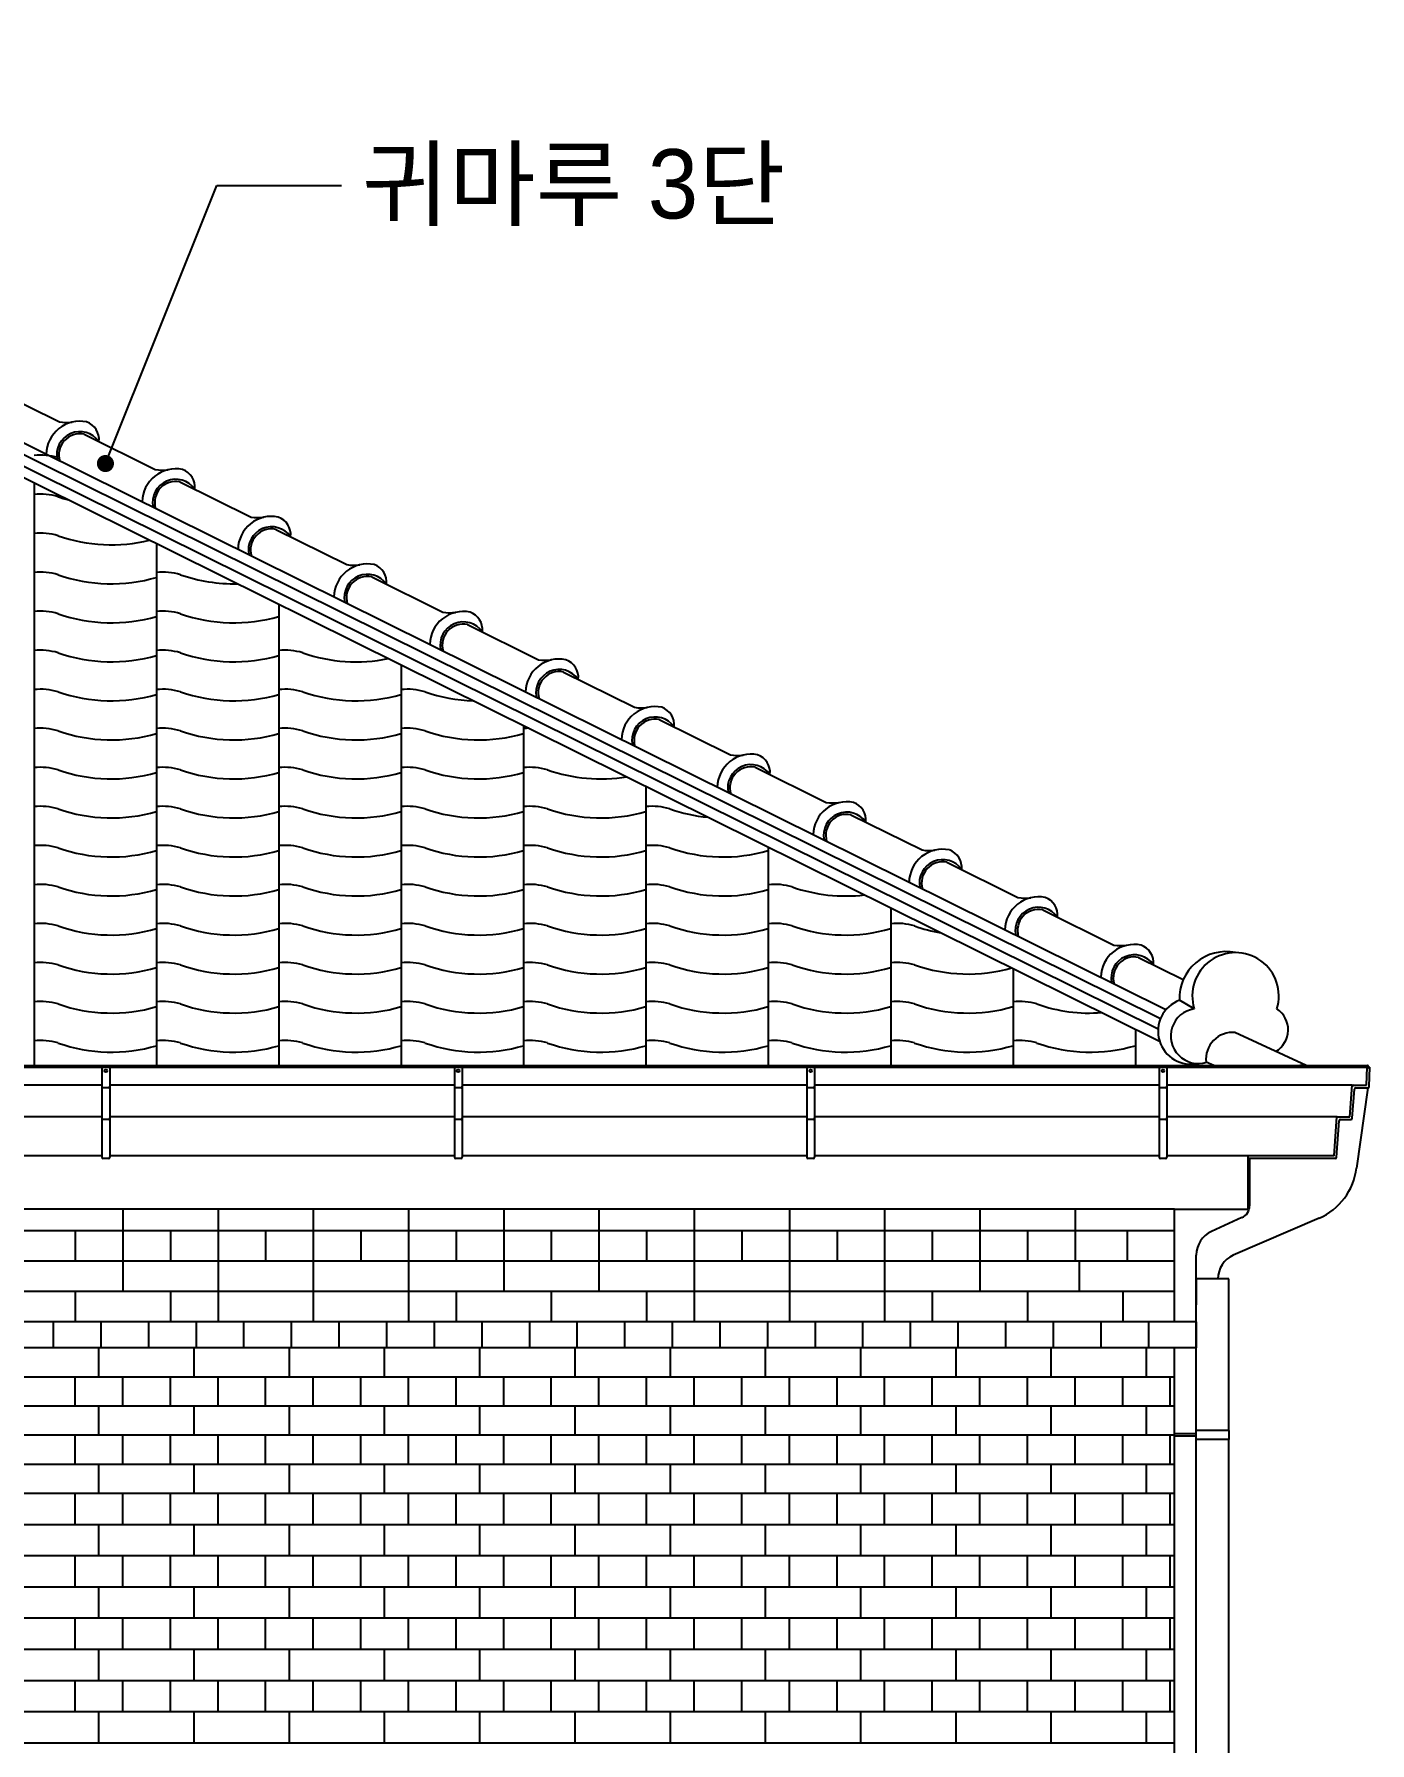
# Model space of a CAD drawing. Extents: x 177441 to 211081, y -129942 to -106182.
# Drawn here: x 201474 to 204559, y -116797 to -112850 of the extents above; entities that cross this region are included whole.
import ezdxf

# ---------------------------------------------------------------- set-up
doc = ezdxf.new("R2010")
doc.units = 0
doc.header["$LTSCALE"] = 50
doc.header["$MEASUREMENT"] = 0
for name, color, linetype in [('DIM', 7, 'CONTINUOUS'), ('ele-3', 6, 'CONTINUOUS'), ('h', 5, 'CONTINUOUS'), ('HAT', 5, 'CONTINUOUS'), ('HATCH', 5, 'CONTINUOUS'), ('W-1', 3, 'CONTINUOUS'), ('WALLI', 4, 'CONTINUOUS'), ('WID', 4, 'CONTINUOUS')]:
    doc.layers.add(name, color=color, linetype=linetype)
doc.styles.add('현창', font='HYWULM_0.TTF')

msp = doc.modelspace()

# ---------------------------------------------------------------- linework, layer by layer
at = {"layer": 'DIM'}
for p, q in [((201638.3, -113841.8), (201895.5, -113199.3)), ((201895.5, -113199.3), (202183.4, -113199.3))]:
    msp.add_line(p, q, dxfattribs=at)
at = {"layer": 'DIM', "const_width": 19.8}
msp.add_lwpolyline([(201628.4, -113841.8, 1), (201648.1, -113841.8, 1)], format="xyb", close=True, dxfattribs=at)
at = {"layer": 'ele-3'}
for p, q in [((199534.2, -112897.5), (204070, -115148)), ((199540.2, -112873.6), (204075.7, -115124)), ((200434.6, -115951.8), (204108.3, -115951.8)), ((200434.6, -116019), (204108.3, -116019)), ((200434.6, -116086.2), (204108.3, -116086.2)), ((200434.6, -116153.4), (204108.3, -116153.4)), ((200434.6, -116220.6), (204108.3, -116220.6))]:
    msp.add_line(p, q, dxfattribs=at)
for points in [[(201518.3, -115884.6), (201518.3, -115824.6)], [(201628.3, -115884.6), (201628.3, -115824.6)], [(201738.3, -115884.6), (201738.3, -115824.6)], [(201848.3, -115884.6), (201848.3, -115824.6)], [(201958.3, -115884.6), (201958.3, -115824.6)], [(202068.3, -115884.6), (202068.3, -115824.6)], [(202178.3, -115884.6), (202178.3, -115824.6)], [(202288.3, -115884.6), (202288.3, -115824.6)], [(202398.3, -115884.6), (202398.3, -115824.6)], [(202508.3, -115884.6), (202508.3, -115824.6)], [(202618.3, -115884.6), (202618.3, -115824.6)], [(202728.3, -115884.6), (202728.3, -115824.6)], [(202838.3, -115884.6), (202838.3, -115824.6)], [(202948.3, -115884.6), (202948.3, -115824.6)], [(203058.3, -115884.6), (203058.3, -115824.6)], [(203168.3, -115884.6), (203168.3, -115824.6)], [(203278.3, -115884.6), (203278.3, -115824.6)], [(203388.3, -115884.6), (203388.3, -115824.6)], [(203498.3, -115884.6), (203498.3, -115824.6)], [(203608.3, -115884.6), (203608.3, -115824.6)], [(203718.3, -115884.6), (203718.3, -115824.6)], [(203828.3, -115884.6), (203828.3, -115824.6)], [(203938.3, -115884.6), (203938.3, -115824.6)], [(204048.3, -115884.6), (204048.3, -115824.6)], [(201623.3, -115951.8), (201623.3, -115884.6)], [(201843.3, -115951.8), (201843.3, -115884.6)], [(202063.3, -115951.8), (202063.3, -115884.6)], [(202283.3, -115951.8), (202283.3, -115884.6)], [(202503.3, -115951.8), (202503.3, -115884.6)], [(202723.3, -115951.8), (202723.3, -115884.6)], [(202943.3, -115951.8), (202943.3, -115884.6)], [(203163.3, -115951.8), (203163.3, -115884.6)], [(203383.3, -115951.8), (203383.3, -115884.6)], [(203603.3, -115951.8), (203603.3, -115884.6)], [(203823.3, -115951.8), (203823.3, -115884.6)], [(204043.3, -115951.8), (204043.3, -115884.6)], [(201568.3, -116019), (201568.3, -115951.8)], [(201678.3, -116019), (201678.3, -115951.8)], [(201788.3, -116019), (201788.3, -115951.8)], [(201898.3, -116019), (201898.3, -115951.8)], [(202008.3, -116019), (202008.3, -115951.8)], [(202118.3, -116019), (202118.3, -115951.8)], [(202228.3, -116019), (202228.3, -115951.8)], [(202338.3, -116019), (202338.3, -115951.8)], [(202448.3, -116019), (202448.3, -115951.8)], [(202558.3, -116019), (202558.3, -115951.8)], [(202668.3, -116019), (202668.3, -115951.8)], [(202778.3, -116019), (202778.3, -115951.8)], [(202888.3, -116019), (202888.3, -115951.8)], [(202998.3, -116019), (202998.3, -115951.8)], [(203108.3, -116019), (203108.3, -115951.8)], [(203218.3, -116019), (203218.3, -115951.8)], [(203328.3, -116019), (203328.3, -115951.8)], [(203438.3, -116019), (203438.3, -115951.8)], [(203548.3, -116019), (203548.3, -115951.8)], [(203658.3, -116019), (203658.3, -115951.8)], [(203768.3, -116019), (203768.3, -115951.8)], [(203878.3, -116019), (203878.3, -115951.8)], [(203988.3, -116019), (203988.3, -115951.8)], [(204098.3, -116019), (204098.3, -115951.8)], [(201623.3, -116086.2), (201623.3, -116019)], [(201843.3, -116086.2), (201843.3, -116019)], [(202063.3, -116086.2), (202063.3, -116019)], [(202283.3, -116086.2), (202283.3, -116019)], [(202503.3, -116086.2), (202503.3, -116019)], [(202723.3, -116086.2), (202723.3, -116019)], [(202943.3, -116086.2), (202943.3, -116019)], [(203163.3, -116086.2), (203163.3, -116019)], [(203383.3, -116086.2), (203383.3, -116019)], [(203603.3, -116086.2), (203603.3, -116019)], [(203823.3, -116086.2), (203823.3, -116019)], [(204043.3, -116086.2), (204043.3, -116019)], [(201568.3, -116153.4), (201568.3, -116086.2)], [(201678.3, -116153.4), (201678.3, -116086.2)], [(201788.3, -116153.4), (201788.3, -116086.2)], [(201898.3, -116153.4), (201898.3, -116086.2)], [(202008.3, -116153.4), (202008.3, -116086.2)], [(202118.3, -116153.4), (202118.3, -116086.2)], [(202228.3, -116153.4), (202228.3, -116086.2)], [(202338.3, -116153.4), (202338.3, -116086.2)], [(202448.3, -116153.4), (202448.3, -116086.2)], [(202558.3, -116153.4), (202558.3, -116086.2)], [(202668.3, -116153.4), (202668.3, -116086.2)], [(202778.3, -116153.4), (202778.3, -116086.2)], [(202888.3, -116153.4), (202888.3, -116086.2)], [(202998.3, -116153.4), (202998.3, -116086.2)], [(203108.3, -116153.4), (203108.3, -116086.2)], [(203218.3, -116153.4), (203218.3, -116086.2)], [(203328.3, -116153.4), (203328.3, -116086.2)], [(203438.3, -116153.4), (203438.3, -116086.2)], [(203548.3, -116153.4), (203548.3, -116086.2)], [(203658.3, -116153.4), (203658.3, -116086.2)], [(203768.3, -116153.4), (203768.3, -116086.2)], [(203878.3, -116153.4), (203878.3, -116086.2)], [(203988.3, -116153.4), (203988.3, -116086.2)], [(204098.3, -116153.4), (204098.3, -116086.2)], [(201623.3, -116220.6), (201623.3, -116153.4)], [(201843.3, -116220.6), (201843.3, -116153.4)], [(202063.3, -116220.6), (202063.3, -116153.4)], [(202283.3, -116220.6), (202283.3, -116153.4)], [(202503.3, -116220.6), (202503.3, -116153.4)], [(202723.3, -116220.6), (202723.3, -116153.4)], [(202943.3, -116220.6), (202943.3, -116153.4)], [(203163.3, -116220.6), (203163.3, -116153.4)], [(203383.3, -116220.6), (203383.3, -116153.4)], [(203603.3, -116220.6), (203603.3, -116153.4)], [(203823.3, -116220.6), (203823.3, -116153.4)], [(204043.3, -116220.6), (204043.3, -116153.4)]]:
    msp.add_lwpolyline(points, dxfattribs=at)
at = {"layer": 'h'}
for p, q in [((204108.3, -115614.6), (199698.3, -115614.6)), ((204108.3, -115684.6), (199610.3, -115684.6)), ((204108.3, -115684.6), (199710.1, -115684.6)), ((204108.3, -115754.6), (200434.6, -115754.6)), ((200434.6, -116292.7), (204108.3, -116292.7)), ((200434.6, -116364.8), (204108.3, -116364.8)), ((200434.6, -116436.9), (204108.3, -116436.9)), ((200434.6, -116509), (204108.3, -116509)), ((200434.6, -116581.1), (204108.3, -116581.1)), ((200434.6, -116653.2), (204108.3, -116653.2)), ((200434.6, -116725.4), (204108.3, -116725.4)), ((200434.6, -116797.5), (204108.3, -116797.5))]:
    msp.add_line(p, q, dxfattribs=at)
for points in [[(201678.3, -115564.6), (201678.3, -115614.6)], [(201898.3, -115564.6), (201898.3, -115614.6)], [(202118.3, -115564.6), (202118.3, -115614.6)], [(202338.3, -115564.6), (202338.3, -115614.6)], [(202558.3, -115564.6), (202558.3, -115614.6)], [(202778.3, -115564.6), (202778.3, -115614.6)], [(202998.3, -115564.6), (202998.3, -115614.6)], [(203218.3, -115564.6), (203218.3, -115614.6)], [(203438.3, -115564.6), (203438.3, -115614.6)], [(203658.3, -115564.6), (203658.3, -115614.6)], [(203878.3, -115564.6), (203878.3, -115614.6)], [(201568.3, -115614.6), (201568.3, -115684.6)], [(201568.3, -115614.6), (201568.3, -115684.6)], [(201678.3, -115614.6), (201678.3, -115684.6)], [(201678.3, -115614.6), (201678.3, -115684.6)], [(201788.3, -115614.6), (201788.3, -115684.6)], [(201788.3, -115614.6), (201788.3, -115684.6)], [(201898.3, -115614.6), (201898.3, -115684.6)], [(201898.3, -115614.6), (201898.3, -115684.6)], [(202008.3, -115614.6), (202008.3, -115684.6)], [(202008.3, -115614.6), (202008.3, -115684.6)], [(202118.3, -115614.6), (202118.3, -115684.6)], [(202118.3, -115614.6), (202118.3, -115684.6)], [(202228.3, -115614.6), (202228.3, -115684.6)], [(202228.3, -115614.6), (202228.3, -115684.6)], [(202338.3, -115614.6), (202338.3, -115684.6)], [(202338.3, -115614.6), (202338.3, -115684.6)], [(202448.3, -115614.6), (202448.3, -115684.6)], [(202448.3, -115614.6), (202448.3, -115684.6)], [(202558.3, -115614.6), (202558.3, -115684.6)], [(202558.3, -115614.6), (202558.3, -115684.6)], [(202668.3, -115614.6), (202668.3, -115684.6)], [(202668.3, -115614.6), (202668.3, -115684.6)], [(202778.3, -115614.6), (202778.3, -115684.6)], [(202778.3, -115614.6), (202778.3, -115684.6)], [(202888.3, -115614.6), (202888.3, -115684.6)], [(202888.3, -115614.6), (202888.3, -115684.6)], [(202998.3, -115614.6), (202998.3, -115684.6)], [(202998.3, -115614.6), (202998.3, -115684.6)], [(203108.3, -115614.6), (203108.3, -115684.6)], [(203108.3, -115614.6), (203108.3, -115684.6)], [(203218.3, -115614.6), (203218.3, -115684.6)], [(203218.3, -115614.6), (203218.3, -115684.6)], [(203328.3, -115614.6), (203328.3, -115684.6)], [(203328.3, -115614.6), (203328.3, -115684.6)], [(203438.3, -115614.6), (203438.3, -115684.6)], [(203438.3, -115614.6), (203438.3, -115684.6)], [(203548.3, -115614.6), (203548.3, -115684.6)], [(203548.3, -115614.6), (203548.3, -115684.6)], [(203658.3, -115614.6), (203658.3, -115684.6)], [(203658.3, -115614.6), (203658.3, -115684.6)], [(203768.3, -115614.6), (203768.3, -115684.6)], [(203768.3, -115614.6), (203768.3, -115684.6)], [(203878.3, -115614.6), (203878.3, -115684.6)], [(203878.3, -115614.6), (203878.3, -115684.6)], [(203998.3, -115614.6), (203998.3, -115684.6)], [(203998.3, -115614.6), (203998.3, -115684.6)], [(201678.3, -115684.6), (201678.3, -115754.6)], [(201898.3, -115684.6), (201898.3, -115754.6)], [(202118.3, -115684.6), (202118.3, -115754.6)], [(202338.3, -115684.6), (202338.3, -115754.6)], [(202558.3, -115684.6), (202558.3, -115754.6)], [(202778.3, -115684.6), (202778.3, -115754.6)], [(202998.3, -115684.6), (202998.3, -115754.6)], [(203218.3, -115684.6), (203218.3, -115754.6)], [(203438.3, -115684.6), (203438.3, -115754.6)], [(203658.3, -115684.6), (203658.3, -115754.6)], [(203888.3, -115754.6), (203888.3, -115684.6)], [(201568.3, -115754.6), (201568.3, -115824.6)], [(201788.3, -115754.6), (201788.3, -115824.6)], [(201898.3, -115754.6), (201898.3, -115824.6)], [(202118.3, -115754.6), (202118.3, -115824.6)], [(202338.3, -115754.6), (202338.3, -115824.6)], [(202448.3, -115754.6), (202448.3, -115824.6)], [(202668.3, -115754.6), (202668.3, -115824.6)], [(202888.3, -115754.6), (202888.3, -115824.6)], [(202998.3, -115754.6), (202998.3, -115824.6)], [(203218.3, -115754.6), (203218.3, -115824.6)], [(203438.3, -115754.6), (203438.3, -115824.6)], [(203548.3, -115754.6), (203548.3, -115824.6)], [(203768.3, -115754.6), (203768.3, -115824.6)], [(203988.3, -115754.6), (203988.3, -115824.6)], [(201568.3, -116292.7), (201568.3, -116220.6)], [(201678.3, -116292.7), (201678.3, -116220.6)], [(201788.3, -116292.7), (201788.3, -116220.6)], [(201898.3, -116292.7), (201898.3, -116220.6)], [(202008.3, -116292.7), (202008.3, -116220.6)], [(202118.3, -116292.7), (202118.3, -116220.6)], [(202228.3, -116292.7), (202228.3, -116220.6)], [(202338.3, -116292.7), (202338.3, -116220.6)], [(202448.3, -116292.7), (202448.3, -116220.6)], [(202558.3, -116292.7), (202558.3, -116220.6)], [(202668.3, -116292.7), (202668.3, -116220.6)], [(202778.3, -116292.7), (202778.3, -116220.6)], [(202888.3, -116292.7), (202888.3, -116220.6)], [(202998.3, -116292.7), (202998.3, -116220.6)], [(203108.3, -116292.7), (203108.3, -116220.6)], [(203218.3, -116292.7), (203218.3, -116220.6)], [(203328.3, -116292.7), (203328.3, -116220.6)], [(203438.3, -116292.7), (203438.3, -116220.6)], [(203548.3, -116292.7), (203548.3, -116220.6)], [(203658.3, -116292.7), (203658.3, -116220.6)], [(203768.3, -116292.7), (203768.3, -116220.6)], [(203878.3, -116292.7), (203878.3, -116220.6)], [(203988.3, -116292.7), (203988.3, -116220.6)], [(204098.3, -116292.7), (204098.3, -116220.6)], [(201623.3, -116364.8), (201623.3, -116292.7)], [(201843.3, -116364.8), (201843.3, -116292.7)], [(202063.3, -116364.8), (202063.3, -116292.7)], [(202283.3, -116364.8), (202283.3, -116292.7)], [(202503.3, -116364.8), (202503.3, -116292.7)], [(202723.3, -116364.8), (202723.3, -116292.7)], [(202943.3, -116364.8), (202943.3, -116292.7)], [(203163.3, -116364.8), (203163.3, -116292.7)], [(203383.3, -116364.8), (203383.3, -116292.7)], [(203603.3, -116364.8), (203603.3, -116292.7)], [(203823.3, -116364.8), (203823.3, -116292.7)], [(204043.3, -116364.8), (204043.3, -116292.7)], [(201568.3, -116436.9), (201568.3, -116364.8)], [(201678.3, -116436.9), (201678.3, -116364.8)], [(201788.3, -116436.9), (201788.3, -116364.8)], [(201898.3, -116436.9), (201898.3, -116364.8)], [(202008.3, -116436.9), (202008.3, -116364.8)], [(202118.3, -116436.9), (202118.3, -116364.8)], [(202228.3, -116436.9), (202228.3, -116364.8)], [(202338.3, -116436.9), (202338.3, -116364.8)], [(202448.3, -116436.9), (202448.3, -116364.8)], [(202558.3, -116436.9), (202558.3, -116364.8)], [(202668.3, -116436.9), (202668.3, -116364.8)], [(202778.3, -116436.9), (202778.3, -116364.8)], [(202888.3, -116436.9), (202888.3, -116364.8)], [(202998.3, -116436.9), (202998.3, -116364.8)], [(203108.3, -116436.9), (203108.3, -116364.8)], [(203218.3, -116436.9), (203218.3, -116364.8)], [(203328.3, -116436.9), (203328.3, -116364.8)], [(203438.3, -116436.9), (203438.3, -116364.8)], [(203548.3, -116436.9), (203548.3, -116364.8)], [(203658.3, -116436.9), (203658.3, -116364.8)], [(203768.3, -116436.9), (203768.3, -116364.8)], [(203878.3, -116436.9), (203878.3, -116364.8)], [(203988.3, -116436.9), (203988.3, -116364.8)], [(204098.3, -116436.9), (204098.3, -116364.8)], [(201623.3, -116509), (201623.3, -116436.9)], [(201843.3, -116509), (201843.3, -116436.9)], [(202063.3, -116509), (202063.3, -116436.9)], [(202283.3, -116509), (202283.3, -116436.9)], [(202503.3, -116509), (202503.3, -116436.9)], [(202723.3, -116509), (202723.3, -116436.9)], [(202943.3, -116509), (202943.3, -116436.9)], [(203163.3, -116509), (203163.3, -116436.9)], [(203383.3, -116509), (203383.3, -116436.9)], [(203603.3, -116509), (203603.3, -116436.9)], [(203823.3, -116509), (203823.3, -116436.9)], [(204043.3, -116509), (204043.3, -116436.9)], [(201568.3, -116581.1), (201568.3, -116509)], [(201678.3, -116581.1), (201678.3, -116509)], [(201788.3, -116581.1), (201788.3, -116509)], [(201898.3, -116581.1), (201898.3, -116509)], [(202008.3, -116581.1), (202008.3, -116509)], [(202118.3, -116581.1), (202118.3, -116509)], [(202228.3, -116581.1), (202228.3, -116509)], [(202338.3, -116581.1), (202338.3, -116509)], [(202448.3, -116581.1), (202448.3, -116509)], [(202558.3, -116581.1), (202558.3, -116509)], [(202668.3, -116581.1), (202668.3, -116509)], [(202778.3, -116581.1), (202778.3, -116509)], [(202888.3, -116581.1), (202888.3, -116509)], [(202998.3, -116581.1), (202998.3, -116509)], [(203108.3, -116581.1), (203108.3, -116509)], [(203218.3, -116581.1), (203218.3, -116509)], [(203328.3, -116581.1), (203328.3, -116509)], [(203438.3, -116581.1), (203438.3, -116509)], [(203548.3, -116581.1), (203548.3, -116509)], [(203658.3, -116581.1), (203658.3, -116509)], [(203768.3, -116581.1), (203768.3, -116509)], [(203878.3, -116581.1), (203878.3, -116509)], [(203988.3, -116581.1), (203988.3, -116509)], [(204098.3, -116581.1), (204098.3, -116509)], [(201623.3, -116653.2), (201623.3, -116581.1)], [(201843.3, -116653.2), (201843.3, -116581.1)], [(202063.3, -116653.2), (202063.3, -116581.1)], [(202283.3, -116653.2), (202283.3, -116581.1)], [(202503.3, -116653.2), (202503.3, -116581.1)], [(202723.3, -116653.2), (202723.3, -116581.1)], [(202943.3, -116653.2), (202943.3, -116581.1)], [(203163.3, -116653.2), (203163.3, -116581.1)], [(203383.3, -116653.2), (203383.3, -116581.1)], [(203603.3, -116653.2), (203603.3, -116581.1)], [(203823.3, -116653.2), (203823.3, -116581.1)], [(204043.3, -116653.2), (204043.3, -116581.1)], [(201568.3, -116725.4), (201568.3, -116653.2)], [(201678.3, -116725.4), (201678.3, -116653.2)], [(201788.3, -116725.4), (201788.3, -116653.2)], [(201898.3, -116725.4), (201898.3, -116653.2)], [(202008.3, -116725.4), (202008.3, -116653.2)], [(202118.3, -116725.4), (202118.3, -116653.2)], [(202228.3, -116725.4), (202228.3, -116653.2)], [(202338.3, -116725.4), (202338.3, -116653.2)], [(202448.3, -116725.4), (202448.3, -116653.2)], [(202558.3, -116725.4), (202558.3, -116653.2)], [(202668.3, -116725.4), (202668.3, -116653.2)], [(202778.3, -116725.4), (202778.3, -116653.2)], [(202888.3, -116725.4), (202888.3, -116653.2)], [(202998.3, -116725.4), (202998.3, -116653.2)], [(203108.3, -116725.4), (203108.3, -116653.2)], [(203218.3, -116725.4), (203218.3, -116653.2)], [(203328.3, -116725.4), (203328.3, -116653.2)], [(203438.3, -116725.4), (203438.3, -116653.2)], [(203548.3, -116725.4), (203548.3, -116653.2)], [(203658.3, -116725.4), (203658.3, -116653.2)], [(203768.3, -116725.4), (203768.3, -116653.2)], [(203878.3, -116725.4), (203878.3, -116653.2)], [(203988.3, -116725.4), (203988.3, -116653.2)], [(204098.3, -116725.4), (204098.3, -116653.2)], [(201623.3, -116797.5), (201623.3, -116725.4)], [(201843.3, -116797.5), (201843.3, -116725.4)], [(202063.3, -116797.5), (202063.3, -116725.4)], [(202283.3, -116797.5), (202283.3, -116725.4)], [(202503.3, -116797.5), (202503.3, -116725.4)], [(202723.3, -116797.5), (202723.3, -116725.4)], [(202943.3, -116797.5), (202943.3, -116725.4)], [(203163.3, -116797.5), (203163.3, -116725.4)], [(203383.3, -116797.5), (203383.3, -116725.4)], [(203603.3, -116797.5), (203603.3, -116725.4)], [(203823.3, -116797.5), (203823.3, -116725.4)], [(204043.3, -116797.5), (204043.3, -116725.4)]]:
    msp.add_lwpolyline(points, dxfattribs=at)
at = {"layer": 'HAT'}
msp.add_line((204153.6, -115101.6), (204119.4, -115081.7), dxfattribs=at)
for centre, radius, start, end in [((201487.8, -113969), 146.7, 73.7335, 95.5336), ((201487.8, -114059.2), 146.7, 73.7335, 95.5336), ((201652.1, -113566.3), 373, 250.7046, 254.5746), ((201487.8, -114149.3), 146.7, 73.7335, 95.5336), ((201652.1, -113656.5), 373, 250.7046, 283.684), ((201487.8, -114239.5), 146.7, 73.7335, 95.5336), ((201652.1, -113746.6), 373, 250.7046, 286.2204), ((201770.4, -114239.5), 146.7, 73.7335, 95.5336), ((201934.8, -113746.6), 373, 250.7046, 271.2952), ((201487.8, -114329.6), 146.7, 73.7335, 95.5336), ((201652.1, -113836.8), 373, 250.7046, 286.2204), ((201770.4, -114329.6), 146.7, 73.7335, 95.5336), ((201934.8, -113836.8), 373, 250.7046, 286.2204), ((201487.8, -114419.8), 146.7, 73.7335, 95.5336), ((201652.1, -113927), 373, 250.7046, 286.2204), ((201770.4, -114419.8), 146.7, 73.7335, 95.5336), ((201934.8, -113927), 373, 250.7046, 286.2204), ((202053.1, -114419.8), 146.7, 73.7335, 95.5336), ((202217.4, -113927), 373, 250.7046, 281.4914), ((201487.8, -114510), 146.7, 73.7335, 95.5336), ((201770.4, -114510), 146.7, 73.7335, 95.5336), ((202053.1, -114510), 146.7, 73.7335, 95.5336), ((202335.8, -114510), 146.7, 73.7335, 95.5336), ((201652.1, -114017.1), 373, 250.7046, 286.2204), ((201934.8, -114017.1), 373, 250.7046, 286.2204), ((202217.4, -114017.1), 373, 250.7046, 286.2204), ((202500.1, -114017.1), 373, 250.7046, 268.1621), ((201487.8, -114600.1), 146.7, 73.7335, 95.5336), ((201652.1, -114107.3), 373, 250.7046, 286.2204), ((201770.4, -114600.1), 146.7, 73.7335, 95.5336), ((201934.8, -114107.3), 373, 250.7046, 286.2204), ((202053.1, -114600.1), 146.7, 73.7335, 95.5336), ((202217.4, -114107.3), 373, 250.7046, 286.2204), ((202335.8, -114600.1), 146.7, 73.7335, 95.5336), ((202500.1, -114107.3), 373, 250.7046, 286.2204), ((202618.4, -114600.1), 146.7, 90.8694, 95.5336), ((201487.8, -114690.3), 146.7, 73.7335, 95.5336), ((201652.1, -114197.4), 373, 250.7046, 286.2204), ((201770.4, -114690.3), 146.7, 73.7335, 95.5336), ((201934.8, -114197.4), 373, 250.7046, 286.2204), ((202053.1, -114690.3), 146.7, 73.7335, 95.5336), ((202217.4, -114197.4), 373, 250.7046, 286.2204), ((202335.8, -114690.3), 146.7, 73.7335, 95.5336), ((202500.1, -114197.4), 373, 250.7046, 286.2204), ((202618.4, -114690.3), 146.7, 73.7335, 95.5336), ((202782.8, -114197.4), 373, 250.7046, 279.185), ((201487.8, -114780.4), 146.7, 73.7335, 95.5336), ((201652.1, -114287.6), 373, 250.7046, 286.2204), ((201770.4, -114780.4), 146.7, 73.7335, 95.5336), ((201934.8, -114287.6), 373, 250.7046, 286.2204), ((202053.1, -114780.4), 146.7, 73.7335, 95.5336), ((202217.4, -114287.6), 373, 250.7046, 286.2204), ((202335.8, -114780.4), 146.7, 73.7335, 95.5336), ((202500.1, -114287.6), 373, 250.7046, 286.2204), ((202618.4, -114780.4), 146.7, 73.7335, 95.5336), ((202782.8, -114287.6), 373, 250.7046, 286.2204), ((202901.1, -114780.4), 146.7, 73.7335, 95.5336), ((203065.4, -114287.6), 373, 250.7046, 264.5981), ((201487.8, -114870.6), 146.7, 73.7335, 95.5336), ((201652.1, -114377.8), 373, 250.7046, 286.2204), ((201770.4, -114870.6), 146.7, 73.7335, 95.5336), ((201934.8, -114377.8), 373, 250.7046, 286.2204), ((202053.1, -114870.6), 146.7, 73.7335, 95.5336), ((202217.4, -114377.8), 373, 250.7046, 286.2204), ((202335.8, -114870.6), 146.7, 73.7335, 95.5336), ((202500.1, -114377.8), 373, 250.7046, 286.2204), ((202618.4, -114870.6), 146.7, 73.7335, 95.5336), ((202782.8, -114377.8), 373, 250.7046, 286.2204), ((202901.1, -114870.6), 146.7, 73.7335, 95.5336), ((203065.4, -114377.8), 373, 250.7046, 286.2204), ((201487.8, -114960.8), 146.7, 73.7335, 95.5336), ((201652.1, -114467.9), 373, 250.7046, 286.2204), ((201770.4, -114960.8), 146.7, 73.7335, 95.5336), ((201934.8, -114467.9), 373, 250.7046, 286.2204), ((202053.1, -114960.8), 146.7, 73.7335, 95.5336), ((202217.4, -114467.9), 373, 250.7046, 286.2204), ((202335.8, -114960.8), 146.7, 73.7335, 95.5336), ((202500.1, -114467.9), 373, 250.7046, 286.2204), ((202618.4, -114960.8), 146.7, 73.7335, 95.5336), ((202782.8, -114467.9), 373, 250.7046, 286.2204), ((202901.1, -114960.8), 146.7, 73.7335, 95.5336), ((203065.4, -114467.9), 373, 250.7046, 286.2204), ((203183.8, -114960.8), 146.7, 73.7335, 95.5336), ((203348.1, -114467.9), 373, 250.7046, 276.7408), ((201487.8, -115050.9), 146.7, 73.7335, 95.5336), ((201652.1, -114558.1), 373, 250.7046, 286.2204), ((201770.4, -115050.9), 146.7, 73.7335, 95.5336), ((201934.8, -114558.1), 373, 250.7046, 286.2204), ((202053.1, -115050.9), 146.7, 73.7335, 95.5336), ((202217.4, -114558.1), 373, 250.7046, 286.2204), ((202335.8, -115050.9), 146.7, 73.7335, 95.5336), ((202500.1, -114558.1), 373, 250.7046, 286.2204), ((202618.4, -115050.9), 146.7, 73.7335, 95.5336), ((202782.8, -114558.1), 373, 250.7046, 286.2204), ((202901.1, -115050.9), 146.7, 73.7335, 95.5336), ((203065.4, -114558.1), 373, 250.7046, 286.2204), ((203183.8, -115050.9), 146.7, 73.7335, 95.5336), ((203348.1, -114558.1), 373, 250.7046, 286.2204), ((203466.4, -115050.9), 146.7, 73.7335, 95.5336), ((203630.8, -114558.1), 373, 250.7046, 260.3293), ((201487.8, -115141.1), 146.7, 73.7335, 95.5336), ((201770.4, -115141.1), 146.7, 73.7335, 95.5336), ((202053.1, -115141.1), 146.7, 73.7335, 95.5336), ((202335.8, -115141.1), 146.7, 73.7335, 95.5336), ((202618.4, -115141.1), 146.7, 73.7335, 95.5336), ((202901.1, -115141.1), 146.7, 73.7335, 95.5336), ((203183.8, -115141.1), 146.7, 73.7335, 95.5336), ((203466.4, -115141.1), 146.7, 73.7335, 95.5336), ((204226.8, -115077), 107.5, 78.0704, 182.4943), ((201652.1, -114648.2), 373, 250.7046, 286.2204), ((201934.8, -114648.2), 373, 250.7046, 286.2204), ((202217.4, -114648.2), 373, 250.7046, 286.2204), ((202500.1, -114648.2), 373, 250.7046, 286.2204), ((202782.8, -114648.2), 373, 250.7046, 286.2204), ((203065.4, -114648.2), 373, 250.7046, 286.2204), ((203348.1, -114648.2), 373, 250.7046, 286.2204), ((203630.8, -114648.2), 373, 250.7046, 285.7767), ((201487.8, -115231.2), 146.7, 73.7335, 95.5336), ((201652.1, -114738.4), 373, 250.7046, 286.2204), ((201770.4, -115231.2), 146.7, 73.7335, 95.5336), ((201934.8, -114738.4), 373, 250.7046, 286.2204), ((202053.1, -115231.2), 146.7, 73.7335, 95.5336), ((202217.4, -114738.4), 373, 250.7046, 286.2204), ((202335.8, -115231.2), 146.7, 73.7335, 95.5336), ((202500.1, -114738.4), 373, 250.7046, 286.2204), ((202618.4, -115231.2), 146.7, 73.7335, 95.5336), ((202782.8, -114738.4), 373, 250.7046, 286.2204), ((202901.1, -115231.2), 146.7, 73.7335, 95.5336), ((203065.4, -114738.4), 373, 250.7046, 286.2204), ((203183.8, -115231.2), 146.7, 73.7335, 95.5336), ((203348.1, -114738.4), 373, 250.7046, 286.2204), ((203466.4, -115231.2), 146.7, 73.7335, 95.5336), ((203630.8, -114738.4), 373, 250.7046, 286.2204), ((203749.1, -115231.2), 146.7, 73.7335, 95.5336), ((203910.5, -114755.6), 355.8, 250.2413, 274.7232), ((204146.4, -115153.3), 76.5, 110.6281, 282.5189), ((201487.8, -115321.4), 146.7, 73.7335, 95.5336), ((201652.1, -114828.6), 373, 250.7046, 286.2204), ((201770.4, -115321.4), 146.7, 73.7335, 95.5336), ((201934.8, -114828.6), 373, 250.7046, 286.2204), ((202053.1, -115321.4), 146.7, 73.7335, 95.5336), ((202217.4, -114828.6), 373, 250.7046, 286.2204), ((202335.8, -115321.4), 146.7, 73.7335, 95.5336), ((202500.1, -114828.6), 373, 250.7046, 286.2204), ((202618.4, -115321.4), 146.7, 73.7335, 95.5336), ((202782.8, -114828.6), 373, 250.7046, 286.2204), ((202901.1, -115321.4), 146.7, 73.7335, 95.5336), ((203065.4, -114828.6), 373, 250.7046, 286.2204), ((203183.8, -115321.4), 146.7, 73.7335, 95.5336), ((203348.1, -114828.6), 373, 250.7046, 286.2204), ((203466.4, -115321.4), 146.7, 73.7335, 95.5336), ((203630.8, -114828.6), 373, 250.7046, 286.2204), ((203749.1, -115321.4), 146.7, 73.7335, 95.5336), ((203913.4, -114828.6), 373, 250.7046, 286.2204)]:
    msp.add_arc(centre, radius, start, end, dxfattribs=at)
at = {"layer": 'HATCH'}
for p, q in [((184073.4, -115232.9), (204553.2, -115232.9)), ((204556.2, -115236.4), (204559.2, -115236.5)), ((204557.6, -115281.4), (204559.2, -115236.5)), ((201630.3, -115278.3), (200834.3, -115278.3)), ((202444.3, -115278.3), (201648.3, -115278.3)), ((203258.3, -115278.3), (202462.3, -115278.3)), ((204072.3, -115278.3), (203276.3, -115278.3)), ((204518.7, -115278.3), (204090.3, -115278.3)), ((204518.4, -115354.6), (204524, -115287.1)), ((204527, -115284.3), (204554.6, -115284.3)), ((204554.6, -115284.3), (204528.7, -115469.6)), ((201630.3, -115351.3), (200834.3, -115351.3)), ((202444.3, -115351.3), (201648.3, -115351.3)), ((203258.3, -115351.3), (202462.3, -115351.3)), ((204072.3, -115351.3), (203276.3, -115351.3)), ((204482.7, -115351.3), (204090.3, -115351.3)), ((204482.5, -115444.5), (204488.1, -115360.1)), ((204491.1, -115357.3), (204515.4, -115357.3)), ((204479.5, -115447.3), (204278.3, -115447.3)), ((204281.3, -115447.3), (204281.3, -115556.8)), ((204263.7, -115584.1), (204193.5, -115615.9)), ((204442.1, -115585.6), (204243.5, -115671)), ((204442.1, -115585.6), (204243.5, -115671)), ((204158.3, -116076.2), (204158.3, -115670.5)), ((204158.3, -115725.7), (204158.3, -115785.7)), ((204233.3, -115725.7), (204158.3, -115725.7)), ((204233.3, -116076.2), (204233.3, -115725.7)), ((204157.3, -116083.7), (204108.3, -116083.7)), ((204157.3, -116088.7), (204108.3, -116088.7)), ((204158.3, -116960.6), (204158.3, -116096.2)), ((204233.3, -116960.6), (204233.3, -116096.2))]:
    msp.add_line(p, q, dxfattribs=at)
msp.add_lwpolyline([(204234.3, -116076.2), (204157.3, -116076.2), (204157.3, -116096.2), (204234.3, -116096.2)], close=True, dxfattribs=at)
for centre, radius, start, end in [((204521.4, -115281.3), 3, 90, 175.3013), ((204527, -115287.3), 3, 90, 175.3013), ((204554.6, -115281.3), 3, 270, 357.938), ((204485.5, -115354.3), 3, 90, 176.1859), ((204491.1, -115360.3), 3, 90, 176.1859), ((204515.4, -115354.3), 3, 270, 355.3013), ((204479.5, -115444.3), 3, 270, 356.1859), ((204380.2, -115449), 150, 294.3749, 352.0954), ((204251.3, -115556.8), 30, 294.3749, 0), ((204218.3, -115670.5), 60, 114.3749, 180), ((204218.3, -115670.5), 60, 114.3749, 180), ((204268.3, -115725.7), 60, 114.3749, 180)]:
    msp.add_arc(centre, radius, start, end, dxfattribs=at)
at = {"layer": 'W-1'}
for p, q in [((204158.3, -115824.6), (200434.6, -115824.6)), ((204158.3, -115824.6), (204158.3, -115884.6)), ((204158.3, -115884.6), (200434.6, -115884.6))]:
    msp.add_line(p, q, dxfattribs=at)
for points in [[(204108.3, -115824.6), (204108.3, -115564.6)], [(204108.3, -120769.6), (204108.3, -115884.6)]]:
    msp.add_lwpolyline(points, dxfattribs=at)
at = {"layer": 'WALLI'}
for p, q in [((199546.1, -112849.8), (204088.3, -115103.5)), ((199528.3, -112921.3), (204073.5, -115176.5)), ((201367.5, -113664.2), (201531.8, -113745.7)), ((201588.9, -113774.1), (201753.2, -113855.6)), ((201810.4, -113884), (201974.7, -113965.5)), ((202031.8, -113993.9), (202196.1, -114075.4)), ((202253.3, -114103.7), (202417.6, -114185.2)), ((202474.7, -114213.6), (202639, -114295.1)), ((202696.2, -114323.5), (202860.5, -114405)), ((202917.6, -114433.4), (203081.9, -114514.9)), ((203139.1, -114543.2), (203303.4, -114624.8)), ((203360.5, -114653.1), (203524.8, -114734.6)), ((203582, -114763), (203746.3, -114844.5)), ((203803.5, -114872.9), (203967.7, -114954.4)), ((204024.9, -114982.7), (204128.3, -115034)), ((204411.9, -115232.9), (204247.7, -115156.4)), ((204198.9, -115232.9), (204181.2, -115224.7))]:
    msp.add_line(p, q, dxfattribs=at)
for centre, radius, start, end in [((201579.2, -113821.7), 77.6, 78.4941, 178.789), ((201579.2, -113821.7), 53.6, 34.8119, 191.6272), ((201548.2, -113644.4), 102.6, 260.7841, 277.3674), ((201580.2, -113786.5), 43.3, 353.8092, 70.4408), ((201579.2, -113821.7), 48.6, 78.4941, 196.3947), ((201800.7, -113931.6), 77.6, 78.4941, 178.789), ((201800.7, -113931.6), 53.6, 34.8119, 191.6272), ((201800.7, -113931.6), 48.6, 78.4941, 196.3947), ((201769.7, -113754.3), 102.6, 260.7841, 277.3674), ((201801.7, -113896.3), 43.3, 353.8092, 70.4408), ((202022.1, -114041.5), 77.6, 78.4941, 178.789), ((201991.1, -113864.2), 102.6, 260.7841, 277.3674), ((202023.1, -114006.2), 43.3, 353.8092, 70.4408), ((202022.1, -114041.5), 53.6, 34.8119, 191.6272), ((202022.1, -114041.5), 48.6, 78.4941, 196.3947), ((202243.6, -114151.4), 77.6, 78.4941, 178.789), ((202212.6, -113974.1), 102.6, 260.7841, 277.3674), ((202244.6, -114116.1), 43.3, 353.8092, 70.4408), ((202243.6, -114151.4), 53.6, 34.8119, 191.6272), ((202243.6, -114151.4), 48.6, 78.4941, 196.3947), ((202465, -114261.2), 77.6, 78.4941, 178.789), ((202434, -114083.9), 102.6, 260.7841, 277.3674), ((202466, -114226), 43.3, 353.8092, 70.4408), ((202465, -114261.2), 53.6, 34.8119, 191.6272), ((202465, -114261.2), 48.6, 78.4941, 196.3947), ((202686.5, -114371.1), 77.6, 78.4941, 178.789), ((202686.5, -114371.1), 53.6, 34.8119, 191.6272), ((202686.5, -114371.1), 48.6, 78.4941, 196.3947), ((202655.5, -114193.8), 102.6, 260.7841, 277.3674), ((202687.5, -114335.8), 43.3, 353.8092, 70.4408), ((202908, -114481), 77.6, 78.4941, 178.789), ((202908, -114481), 53.6, 34.8119, 191.6272), ((202908, -114481), 48.6, 78.4941, 196.3947), ((202876.9, -114303.7), 102.6, 260.7841, 277.3674), ((202908.9, -114445.7), 43.3, 353.8092, 70.4408), ((203129.4, -114590.9), 77.6, 78.4941, 178.789), ((203098.4, -114413.6), 102.6, 260.7841, 277.3674), ((203130.4, -114555.6), 43.3, 353.8092, 70.4408), ((203129.4, -114590.9), 53.6, 34.8119, 191.6272), ((203129.4, -114590.9), 48.6, 78.4941, 196.3947), ((203350.9, -114700.8), 77.6, 78.4941, 178.789), ((203319.8, -114523.5), 102.6, 260.7841, 277.3674), ((203351.8, -114665.5), 43.3, 353.8092, 70.4408), ((203350.9, -114700.8), 53.6, 34.8119, 191.6272), ((203350.9, -114700.8), 48.6, 78.4941, 196.3947), ((203572.3, -114810.6), 77.6, 78.4941, 178.789), ((203572.3, -114810.6), 53.6, 34.8119, 191.6272), ((203541.3, -114633.3), 102.6, 260.7841, 277.3674), ((203573.3, -114775.4), 43.3, 353.8092, 70.4408), ((203572.3, -114810.6), 48.6, 78.4941, 196.3947), ((203793.8, -114920.5), 77.6, 78.4941, 178.789), ((203793.8, -114920.5), 53.6, 34.8119, 191.6272), ((203793.8, -114920.5), 48.6, 78.4941, 196.3947), ((203762.7, -114743.2), 102.6, 260.7841, 277.3674), ((203794.7, -114885.2), 43.3, 353.8092, 70.4408), ((204015.2, -115030.4), 77.6, 78.4941, 178.789), ((203984.2, -114853.1), 102.6, 260.7841, 277.3674), ((204016.2, -114995.1), 43.3, 353.8092, 70.4408), ((204015.2, -115030.4), 53.6, 34.8119, 191.6272), ((204015.2, -115030.4), 48.6, 78.4941, 196.3947), ((204249, -115071.8), 100, 342.6585, 197.3416), ((204162.9, -115164.5), 63.5, 98.4817, 287.4687), ((204312.3, -115150.1), 58.2, 300.402, 56.3993), ((204242, -115217.4), 61.3, 84.7124, 186.8224)]:
    msp.add_arc(centre, radius, start, end, dxfattribs=at)
at = {"layer": 'WALLI', "extrusion": (0, 0, -1)}
msp.add_ellipse((204376.8, -115308), major_axis=(35, 75.1), ratio=0.475135, start_param=5.847118, end_param=6.283185, dxfattribs=at)
at = {"layer": 'WID'}
for p, q in [((201473.6, -113886.6), (201473.6, -115232.9)), ((201756.3, -114026.8), (201756.3, -115232.9)), ((202039, -114167.1), (202039, -115232.9)), ((202321.6, -114307.3), (202321.6, -115232.9)), ((202604.3, -114447.6), (202604.3, -115232.9)), ((202887, -114587.8), (202887, -115232.9)), ((203169.6, -114728.1), (203169.6, -115232.9)), ((203452.3, -114868.3), (203452.3, -115232.9)), ((203735, -115008.6), (203735, -115232.9)), ((204017.6, -115148.8), (204017.6, -115232.9)), ((184073.4, -115236.5), (204553.2, -115236.5)), ((201630.3, -115236.5), (201630.3, -115444.3)), ((201648.3, -115236.5), (201648.3, -115444.3)), ((202444.3, -115236.5), (202444.3, -115444.3)), ((202462.3, -115236.5), (202462.3, -115444.3)), ((203258.3, -115236.5), (203258.3, -115444.3)), ((203276.3, -115236.5), (203276.3, -115444.3)), ((204072.3, -115236.5), (204072.3, -115444.3)), ((204090.3, -115236.5), (204090.3, -115444.3)), ((204551.7, -115278.3), (204553.2, -115236.5)), ((201645.3, -115284.3), (201633.3, -115284.3)), ((202459.3, -115284.3), (202447.3, -115284.3)), ((203273.3, -115284.3), (203261.3, -115284.3)), ((204087.3, -115284.3), (204075.3, -115284.3)), ((204512.7, -115351.3), (204518.7, -115278.3)), ((204518.7, -115278.3), (204551.7, -115278.3)), ((201645.3, -115357.3), (201633.3, -115357.3)), ((202459.3, -115357.3), (202447.3, -115357.3)), ((203273.3, -115357.3), (203261.3, -115357.3)), ((204087.3, -115357.3), (204075.3, -115357.3)), ((204476.7, -115441.3), (204482.7, -115351.3)), ((204482.7, -115351.3), (204512.7, -115351.3)), ((201630.3, -115441.3), (200834.3, -115441.3)), ((201645.3, -115447.3), (201633.3, -115447.3)), ((202444.3, -115441.3), (201648.3, -115441.3)), ((202459.3, -115447.3), (202447.3, -115447.3)), ((203258.3, -115441.3), (202462.3, -115441.3)), ((203273.3, -115447.3), (203261.3, -115447.3)), ((204072.3, -115441.3), (203276.3, -115441.3)), ((204087.3, -115447.3), (204075.3, -115447.3)), ((204278.3, -115441.3), (204090.3, -115441.3)), ((204476.7, -115441.3), (204278.3, -115441.3)), ((204278.3, -115564.6), (204278.3, -115441.3)), ((204108.3, -115564.6), (200443.2, -115564.6)), ((204108.3, -115564.6), (204264.3, -115564.6)), ((204108.3, -115564.6), (204278.3, -115564.6))]:
    msp.add_line(p, q, dxfattribs=at)
for centre in [(201639.3, -115244.9), (202453.3, -115244.9), (203267.3, -115244.9), (204081.3, -115244.9)]:
    msp.add_circle(centre, 3, dxfattribs=at)
for centre, radius, start, end in [((204553.2, -115235.9), 3.02, 267.938, 191.0444), ((201633.3, -115281.3), 3, 180, 270), ((201645.3, -115281.3), 3, 270, 0), ((202447.3, -115281.3), 3, 180, 270), ((202459.3, -115281.3), 3, 270, 0), ((203261.3, -115281.3), 3, 180, 270), ((203273.3, -115281.3), 3, 270, 0), ((204075.3, -115281.3), 3, 180, 270), ((204087.3, -115281.3), 3, 270, 0), ((201633.3, -115354.3), 3, 180, 270), ((201645.3, -115354.3), 3, 270, 0), ((202447.3, -115354.3), 3, 180, 270), ((202459.3, -115354.3), 3, 270, 0), ((203261.3, -115354.3), 3, 180, 270), ((203273.3, -115354.3), 3, 270, 0), ((204075.3, -115354.3), 3, 180, 270), ((204087.3, -115354.3), 3, 270, 0), ((201633.3, -115444.3), 3, 180, 270), ((201645.3, -115444.3), 3, 270, 0), ((202447.3, -115444.3), 3, 180, 270), ((202459.3, -115444.3), 3, 270, 0), ((203261.3, -115444.3), 3, 180, 270), ((203273.3, -115444.3), 3, 270, 0), ((204075.3, -115444.3), 3, 180, 270), ((204087.3, -115444.3), 3, 270, 0)]:
    msp.add_arc(centre, radius, start, end, dxfattribs=at)

# ---------------------------------------------------------------- texts
at = {"layer": 'DIM', "style": '현창'}
msp.add_text('귀마루 3단 ', height=160, dxfattribs=at).set_placement((202230.7, -113275.6))

doc.saveas('drawing.dxf')
